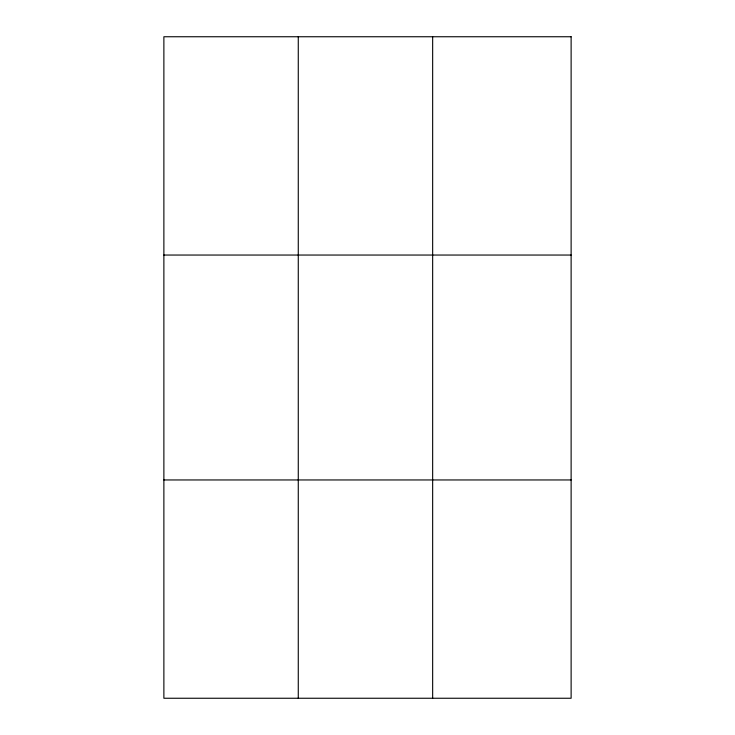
<?xml version="1.0" encoding="UTF-8"?>
<svg xmlns="http://www.w3.org/2000/svg" width="735" height="735" viewBox="0 0 735 735"><rect width="100%" height="100%" fill="white"/><g stroke="black" fill="none" stroke-linecap="round" stroke-linejoin="round"><path stroke-width="1.1" d="M298.272 698.25L298.272 36.75M432.658 698.25L432.658 36.75M163.877 255.045L571.123 255.045M163.877 479.955L571.123 479.955M571.123 36.75L571.123 698.25L163.877 698.25L163.877 36.75L571.123 36.75"/></g></svg>
